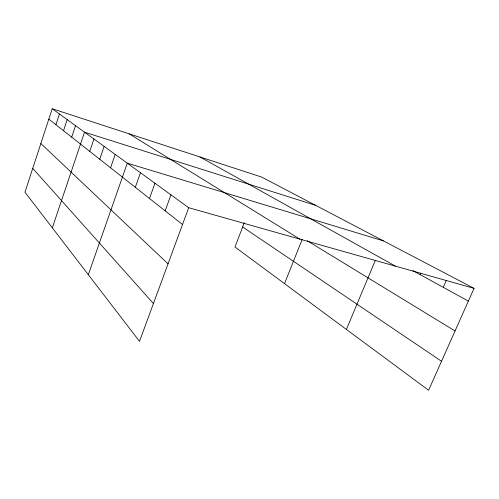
<?xml version="1.0" encoding="UTF-8"?>
<svg xmlns="http://www.w3.org/2000/svg" width="499" height="499" viewBox="0 0 499 499"><rect width="100%" height="100%" fill="white"/><g stroke="black" fill="none" stroke-linecap="round" stroke-linejoin="round"><path stroke-width="0.75" d="M52.227 108.751L24.95 192.196L139.514 341.353L188.691 207.709L52.227 108.751L261.744 177.101L474.05 288.372L428.597 390.249L234.979 246.993L244.285 222.685M55.925 124.719L59.456 113.99M63.529 130.713L67.203 119.61M71.7 137.156L75.536 125.654M52.333 227.85L84.524 132.173L315.73 205.395M89.745 151.384L93.943 139.003M99.738 159.262L104.141 146.394M110.585 167.814L115.213 154.428M88.323 274.7L127.276 163.173L383.475 240.905M135.316 187.318L140.469 172.741M149.507 198.502L154.958 183.252M165.157 210.84L170.951 194.847M284.53 283.657L302.176 239.408M346.406 329.434L375.342 260.335M420.146 274.612L420.744 273.221M443.287 287.324L446.274 280.513M188.691 207.709L474.05 288.372M412.785 270.57L468.368 301.103M199.968 156.948L395.451 266.16M307.222 240.73L455.051 330.968M129.154 133.844L299.862 239.133M242.639 226.989L441.528 361.27M48.833 119.13L182.509 224.519M40.862 143.525L168.044 263.828M32.741 168.369L153.43 303.542"/></g></svg>
